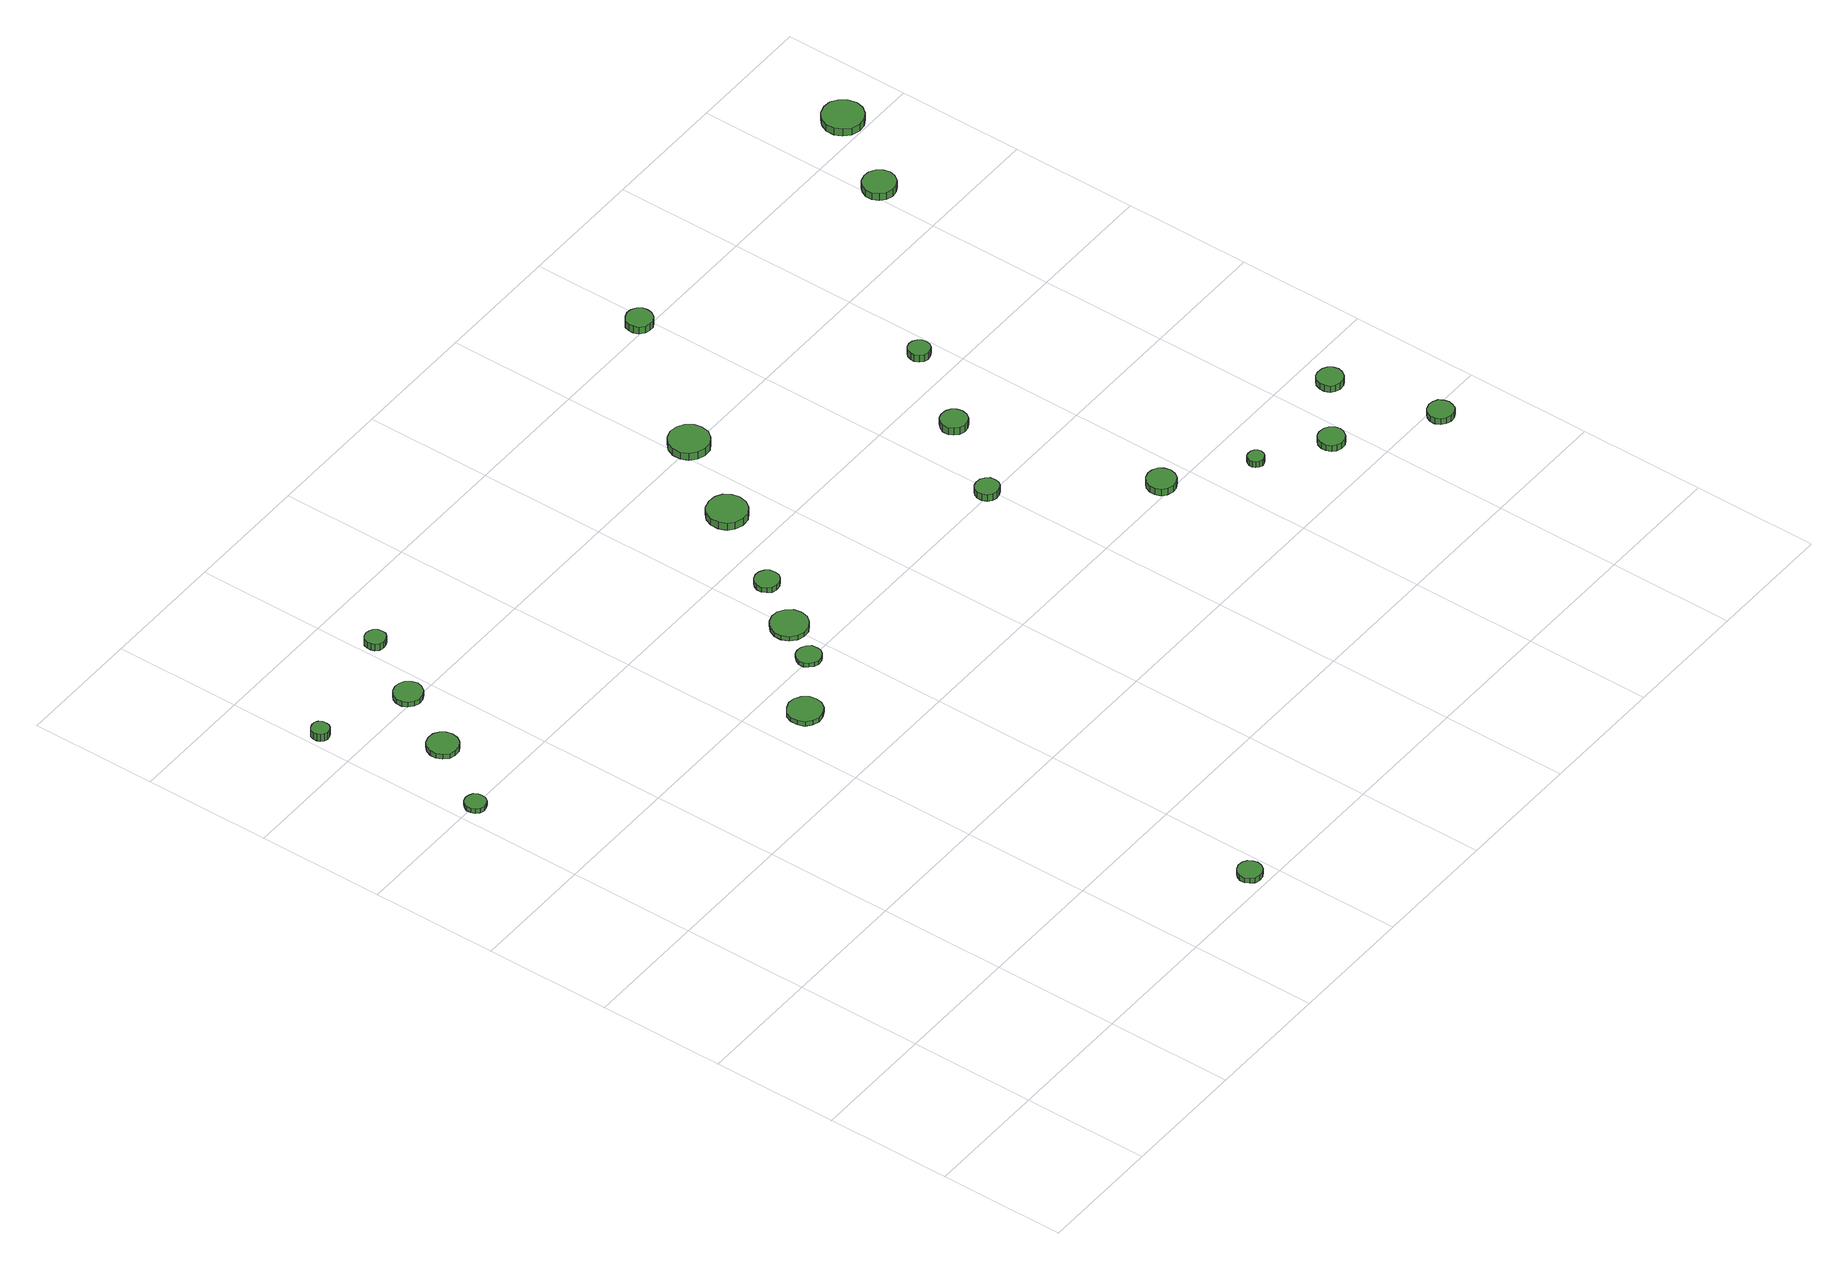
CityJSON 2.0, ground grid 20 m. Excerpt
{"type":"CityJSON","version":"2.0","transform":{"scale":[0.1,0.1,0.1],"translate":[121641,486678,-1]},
"CityObjects":{
"tree1":{"type":"SolitaryVegetationObject","attributes":{"function":"something"},"geometry":[{"type":"MultiSurface","lod":"1","boundaries":[[[0,1,2,3,4,5,6,7,8,9,10,11,12,13,14]],[[15,16,17,18,19,20,21,22,23,24,25,26,27,28,29]],[[0,29,28,1]],[[1,28,27,2]],[[2,27,26,3]],[[3,26,25,4]],[[4,25,24,5]],[[5,24,23,6]],[[6,23,22,7]],[[7,22,21,8]],[[8,21,20,9]],[[9,20,19,10]],[[10,19,18,11]],[[11,18,17,12]],[[12,17,16,13]],[[13,16,15,14]],[[14,15,29,0]]]}]},
"tree2":{"type":"SolitaryVegetationObject","attributes":{"function":"something"},"geometry":[{"type":"MultiSurface","lod":"1","boundaries":[[[30,31,32,33,34,35,36,37,38,39,40,41,42,43,44]],[[45,46,47,48,49,50,51,52,53,54,55,56,57,58,59]],[[30,59,58,31]],[[31,58,57,32]],[[32,57,56,33]],[[33,56,55,34]],[[34,55,54,35]],[[35,54,53,36]],[[36,53,52,37]],[[37,52,51,38]],[[38,51,50,39]],[[39,50,49,40]],[[40,49,48,41]],[[41,48,47,42]],[[42,47,46,43]],[[43,46,45,44]],[[44,45,59,30]]]}]},
"tree3":{"type":"SolitaryVegetationObject","attributes":{"function":"something"},"geometry":[{"type":"MultiSurface","lod":"1","boundaries":[[[60,61,62,63,64,65,66,67,68,69,70,71,72,73,74]],[[75,76,77,78,79,80,81,82,83,84,85,86,87,88,89]],[[60,89,88,61]],[[61,88,87,62]],[[62,87,86,63]],[[63,86,85,64]],[[64,85,84,65]],[[65,84,83,66]],[[66,83,82,67]],[[67,82,81,68]],[[68,81,80,69]],[[69,80,79,70]],[[70,79,78,71]],[[71,78,77,72]],[[72,77,76,73]],[[73,76,75,74]],[[74,75,89,60]]]}]},
"tree4":{"type":"SolitaryVegetationObject","attributes":{"function":"something"},"geometry":[{"type":"MultiSurface","lod":"1","boundaries":[[[90,91,92,93,94,95,96,97,98,99,100,101,102,103,104]],[[105,106,107,108,109,110,111,112,113,114,115,116,117,118,119]],[[90,119,118,91]],[[91,118,117,92]],[[92,117,116,93]],[[93,116,115,94]],[[94,115,114,95]],[[95,114,113,96]],[[96,113,112,97]],[[97,112,111,98]],[[98,111,110,99]],[[99,110,109,100]],[[100,109,108,101]],[[101,108,107,102]],[[102,107,106,103]],[[103,106,105,104]],[[104,105,119,90]]]}]},
"tree5":{"type":"SolitaryVegetationObject","attributes":{"function":"something"},"geometry":[{"type":"MultiSurface","lod":"1","boundaries":[[[120,121,122,123,124,125,126,127,128,129,130,131,132,133,134]],[[135,136,137,138,139,140,141,142,143,144,145,146,147,148,149]],[[120,149,148,121]],[[121,148,147,122]],[[122,147,146,123]],[[123,146,145,124]],[[124,145,144,125]],[[125,144,143,126]],[[126,143,142,127]],[[127,142,141,128]],[[128,141,140,129]],[[129,140,139,130]],[[130,139,138,131]],[[131,138,137,132]],[[132,137,136,133]],[[133,136,135,134]],[[134,135,149,120]]]}]},
"tree6":{"type":"SolitaryVegetationObject","attributes":{"function":"something"},"geometry":[{"type":"MultiSurface","lod":"1","boundaries":[[[150,151,152,153,154,155,156,157,158,159,160,161,162,163,164]],[[165,166,167,168,169,170,171,172,173,174,175,176,177,178,179]],[[150,179,178,151]],[[151,178,177,152]],[[152,177,176,153]],[[153,176,175,154]],[[154,175,174,155]],[[155,174,173,156]],[[156,173,172,157]],[[157,172,171,158]],[[158,171,170,159]],[[159,170,169,160]],[[160,169,168,161]],[[161,168,167,162]],[[162,167,166,163]],[[163,166,165,164]],[[164,165,179,150]]]}]},
"tree7":{"type":"SolitaryVegetationObject","attributes":{"function":"something"},"geometry":[{"type":"MultiSurface","lod":"1","boundaries":[[[180,181,182,183,184,185,186,187,188,189,190,191,192,193,194]],[[195,196,197,198,199,200,201,202,203,204,205,206,207,208,209]],[[180,209,208,181]],[[181,208,207,182]],[[182,207,206,183]],[[183,206,205,184]],[[184,205,204,185]],[[185,204,203,186]],[[186,203,202,187]],[[187,202,201,188]],[[188,201,200,189]],[[189,200,199,190]],[[190,199,198,191]],[[191,198,197,192]],[[192,197,196,193]],[[193,196,195,194]],[[194,195,209,180]]]}]},
"tree8":{"type":"SolitaryVegetationObject","attributes":{"function":"something"},"geometry":[{"type":"MultiSurface","lod":"1","boundaries":[[[210,211,212,213,214,215,216,217,218,219,220,221,222,223,224]],[[225,226,227,228,229,230,231,232,233,234,235,236,237,238,239]],[[210,239,238,211]],[[211,238,237,212]],[[212,237,236,213]],[[213,236,235,214]],[[214,235,234,215]],[[215,234,233,216]],[[216,233,232,217]],[[217,232,231,218]],[[218,231,230,219]],[[219,230,229,220]],[[220,229,228,221]],[[221,228,227,222]],[[222,227,226,223]],[[223,226,225,224]],[[224,225,239,210]]]}]},
"tree9":{"type":"SolitaryVegetationObject","attributes":{"function":"something"},"geometry":[{"type":"MultiSurface","lod":"1","boundaries":[[[240,241,242,243,244,245,246,247,248,249,250,251,252,253,254]],[[255,256,257,258,259,260,261,262,263,264,265,266,267,268,269]],[[240,269,268,241]],[[241,268,267,242]],[[242,267,266,243]],[[243,266,265,244]],[[244,265,264,245]],[[245,264,263,246]],[[246,263,262,247]],[[247,262,261,248]],[[248,261,260,249]],[[249,260,259,250]],[[250,259,258,251]],[[251,258,257,252]],[[252,257,256,253]],[[253,256,255,254]],[[254,255,269,240]]]}]},
"tree10":{"type":"SolitaryVegetationObject","attributes":{"function":"something"},"geometry":[{"type":"MultiSurface","lod":"1","boundaries":[[[270,271,272,273,274,275,276,277,278,279,280,281,282,283,284]],[[285,286,287,288,289,290,291,292,293,294,295,296,297,298,299]],[[270,299,298,271]],[[271,298,297,272]],[[272,297,296,273]],[[273,296,295,274]],[[274,295,294,275]],[[275,294,293,276]],[[276,293,292,277]],[[277,292,291,278]],[[278,291,290,279]],[[279,290,289,280]],[[280,289,288,281]],[[281,288,287,282]],[[282,287,286,283]],[[283,286,285,284]],[[284,285,299,270]]]}]},
"tree11":{"type":"SolitaryVegetationObject","attributes":{"function":"something"},"geometry":[{"type":"MultiSurface","lod":"1","boundaries":[[[300,301,302,303,304,305,306,307,308,309,310,311,312,313,314]],[[315,316,317,318,319,320,321,322,323,324,325,326,327,328,329]],[[300,329,328,301]],[[301,328,327,302]],[[302,327,326,303]],[[303,326,325,304]],[[304,325,324,305]],[[305,324,323,306]],[[306,323,322,307]],[[307,322,321,308]],[[308,321,320,309]],[[309,320,319,310]],[[310,319,318,311]],[[311,318,317,312]],[[312,317,316,313]],[[313,316,315,314]],[[314,315,329,300]]]}]},
"tree12":{"type":"SolitaryVegetationObject","attributes":{"function":"something"},"geometry":[{"type":"MultiSurface","lod":"1","boundaries":[[[330,331,332,333,334,335,336,337,338,339,340,341,342,343,344]],[[345,346,347,348,349,350,351,352,353,354,355,356,357,358,359]],[[330,359,358,331]],[[331,358,357,332]],[[332,357,356,333]],[[333,356,355,334]],[[334,355,354,335]],[[335,354,353,336]],[[336,353,352,337]],[[337,352,351,338]],[[338,351,350,339]],[[339,350,349,340]],[[340,349,348,341]],[[341,348,347,342]],[[342,347,346,343]],[[343,346,345,344]],[[344,345,359,330]]]}]},
"tree13":{"type":"SolitaryVegetationObject","attributes":{"function":"something"},"geometry":[{"type":"MultiSurface","lod":"1","boundaries":[[[360,361,362,363,364,365,366,367,368,369,370,371,372,373,374]],[[375,376,377,378,379,380,381,382,383,384,385,386,387,388,389]],[[360,389,388,361]],[[361,388,387,362]],[[362,387,386,363]],[[363,386,385,364]],[[364,385,384,365]],[[365,384,383,366]],[[366,383,382,367]],[[367,382,381,368]],[[368,381,380,369]],[[369,380,379,370]],[[370,379,378,371]],[[371,378,377,372]],[[372,377,376,373]],[[373,376,375,374]],[[374,375,389,360]]]}]},
"tree14":{"type":"SolitaryVegetationObject","attributes":{"function":"something"},"geometry":[{"type":"MultiSurface","lod":"1","boundaries":[[[390,391,392,393,394,395,396,397,398,399,400,401,402,403,404]],[[405,406,407,408,409,410,411,412,413,414,415,416,417,418,419]],[[390,419,418,391]],[[391,418,417,392]],[[392,417,416,393]],[[393,416,415,394]],[[394,415,414,395]],[[395,414,413,396]],[[396,413,412,397]],[[397,412,411,398]],[[398,411,410,399]],[[399,410,409,400]],[[400,409,408,401]],[[401,408,407,402]],[[402,407,406,403]],[[403,406,405,404]],[[404,405,419,390]]]}]},
"tree15":{"type":"SolitaryVegetationObject","attributes":{"function":"something"},"geometry":[{"type":"MultiSurface","lod":"1","boundaries":[[[420,421,422,423,424,425,426,427,428,429,430,431,432,433,434]],[[435,436,437,438,439,440,441,442,443,444,445,446,447,448,449]],[[420,449,448,421]],[[421,448,447,422]],[[422,447,446,423]],[[423,446,445,424]],[[424,445,444,425]],[[425,444,443,426]],[[426,443,442,427]],[[427,442,441,428]],[[428,441,440,429]],[[429,440,439,430]],[[430,439,438,431]],[[431,438,437,432]],[[432,437,436,433]],[[433,436,435,434]],[[434,435,449,420]]]}]},
"tree16":{"type":"SolitaryVegetationObject","attributes":{"function":"something"},"geometry":[{"type":"MultiSurface","lod":"1","boundaries":[[[450,451,452,453,454,455,456,457,458,459,460,461,462,463,464]],[[465,466,467,468,469,470,471,472,473,474,475,476,477,478,479]],[[450,479,478,451]],[[451,478,477,452]],[[452,477,476,453]],[[453,476,475,454]],[[454,475,474,455]],[[455,474,473,456]],[[456,473,472,457]],[[457,472,471,458]],[[458,471,470,459]],[[459,470,469,460]],[[460,469,468,461]],[[461,468,467,462]],[[462,467,466,463]],[[463,466,465,464]],[[464,465,479,450]]]}]},
"tree17":{"type":"SolitaryVegetationObject","attributes":{"function":"something"},"geometry":[{"type":"MultiSurface","lod":"1","boundaries":[[[480,481,482,483,484,485,486,487,488,489,490,491,492,493,494]],[[495,496,497,498,499,500,501,502,503,504,505,506,507,508,509]],[[480,509,508,481]],[[481,508,507,482]],[[482,507,506,483]],[[483,506,505,484]],[[484,505,504,485]],[[485,504,503,486]],[[486,503,502,487]],[[487,502,501,488]],[[488,501,500,489]],[[489,500,499,490]],[[490,499,498,491]],[[491,498,497,492]],[[492,497,496,493]],[[493,496,495,494]],[[494,495,509,480]]]}]},
"tree18":{"type":"SolitaryVegetationObject","attributes":{"function":"something"},"geometry":[{"type":"MultiSurface","lod":"1","boundaries":[[[510,511,512,513,514,515,516,517,518,519,520,521,522,523,524]],[[525,526,527,528,529,530,531,532,533,534,535,536,537,538,539]],[[510,539,538,511]],[[511,538,537,512]],[[512,537,536,513]],[[513,536,535,514]],[[514,535,534,515]],[[515,534,533,516]],[[516,533,532,517]],[[517,532,531,518]],[[518,531,530,519]],[[519,530,529,520]],[[520,529,528,521]],[[521,528,527,522]],[[522,527,526,523]],[[523,526,525,524]],[[524,525,539,510]]]}]},
"tree19":{"type":"SolitaryVegetationObject","attributes":{"function":"something"},"geometry":[{"type":"MultiSurface","lod":"1","boundaries":[[[540,541,542,543,544,545,546,547,548,549,550,551,552,553,554]],[[555,556,557,558,559,560,561,562,563,564,565,566,567,568,569]],[[540,569,568,541]],[[541,568,567,542]],[[542,567,566,543]],[[543,566,565,544]],[[544,565,564,545]],[[545,564,563,546]],[[546,563,562,547]],[[547,562,561,548]],[[548,561,560,549]],[[549,560,559,550]],[[550,559,558,551]],[[551,558,557,552]],[[552,557,556,553]],[[553,556,555,554]],[[554,555,569,540]]]}]},
"tree20":{"type":"SolitaryVegetationObject","attributes":{"function":"something"},"geometry":[{"type":"MultiSurface","lod":"1","boundaries":[[[570,571,572,573,574,575,576,577,578,579,580,581,582,583,584]],[[585,586,587,588,589,590,591,592,593,594,595,596,597,598,599]],[[570,599,598,571]],[[571,598,597,572]],[[572,597,596,573]],[[573,596,595,574]],[[574,595,594,575]],[[575,594,593,576]],[[576,593,592,577]],[[577,592,591,578]],[[578,591,590,579]],[[579,590,589,580]],[[580,589,588,581]],[[581,588,587,582]],[[582,587,586,583]],[[583,586,585,584]],[[584,585,599,570]]]}]},
"tree21":{"type":"SolitaryVegetationObject","attributes":{"function":"something"},"geometry":[{"type":"MultiSurface","lod":"1","boundaries":[[[600,601,602,603,604,605,606,607,608,609,610,611,612,613,614]],[[615,616,617,618,619,620,621,622,623,624,625,626,627,628,629]],[[600,629,628,601]],[[601,628,627,602]],[[602,627,626,603]],[[603,626,625,604]],[[604,625,624,605]],[[605,624,623,606]],[[606,623,622,607]],[[607,622,621,608]],[[608,621,620,609]],[[609,620,619,610]],[[610,619,618,611]],[[611,618,617,612]],[[612,617,616,613]],[[613,616,615,614]],[[614,615,629,600]]]}]},
"tree22":{"type":"SolitaryVegetationObject","attributes":{"function":"something"},"geometry":[{"type":"MultiSurface","lod":"1","boundaries":[[[630,631,632,633,634,635,636,637,638,639,640,641,642,643,644]],[[645,646,647,648,649,650,651,652,653,654,655,656,657,658,659]],[[630,659,658,631]],[[631,658,657,632]],[[632,657,656,633]],[[633,656,655,634]],[[634,655,654,635]],[[635,654,653,636]],[[636,653,652,637]],[[637,652,651,638]],[[638,651,650,639]],[[639,650,649,640]],[[640,649,648,641]],[[641,648,647,642]],[[642,647,646,643]],[[643,646,645,644]],[[644,645,659,630]]]}]},
"tree23":{"type":"SolitaryVegetationObject","attributes":{"function":"something"},"geometry":[{"type":"MultiSurface","lod":"1","boundaries":[[[660,661,662,663,664,665,666,667,668,669,670,671,672,673,674]],[[675,676,677,678,679,680,681,682,683,684,685,686,687,688,689]],[[660,689,688,661]],[[661,688,687,662]],[[662,687,686,663]],[[663,686,685,664]],[[664,685,684,665]],[[665,684,683,666]],[[666,683,682,667]],[[667,682,681,668]],[[668,681,680,669]],[[669,680,679,670]],[[670,679,678,671]],[[671,678,677,672]],[[672,677,676,673]],[[673,676,675,674]],[[674,675,689,660]]]}]}
},
"vertices":[
[50,999,15],[49,1006,15],[45,1012,15],[39,1015,15],[32,1016,15],[26,1014,15],[21,1009,15],[18,1003,15],[18,996,15],[21,990,15],[26,985,15],[32,983,15],[39,984,15],[45,987,15],[49,993,15],[49,993,7],[45,987,7],[39,984,7],[32,983,7],[26,985,7],[21,990,7],[18,996,7],[18,1003,7],[21,1009,7],[26,1014,7],[32,1016,7],[39,1015,7],[45,1012,7],[49,1006,7],[50,999,7],
[37,1265,20],[36,1271,20],[33,1276,20],[28,1279,20],[22,1279,20],[16,1277,20],[12,1274,20],[10,1268,20],[10,1262,20],[12,1257,20],[16,1253,20],[22,1251,20],[28,1252,20],[33,1255,20],[36,1260,20],[36,1260,7],[33,1255,7],[28,1252,7],[22,1251,7],[16,1253,7],[12,1257,7],[10,1262,7],[10,1268,7],[12,1274,7],[16,1277,7],[22,1279,7],[28,1279,7],[33,1276,7],[36,1271,7],[37,1265,7],
[128,1109,16],[126,1119,16],[120,1127,16],[112,1132,16],[102,1133,16],[92,1130,16],[85,1123,16],[81,1114,16],[81,1104,16],[85,1095,16],[92,1088,16],[102,1085,16],[112,1086,16],[120,1091,16],[126,1099,16],[126,1099,7],[120,1091,7],[112,1086,7],[102,1085,7],[92,1088,7],[85,1095,7],[81,1104,7],[81,1114,7],[85,1123,7],[92,1130,7],[102,1133,7],[112,1132,7],[120,1127,7],[126,1119,7],[128,1109,7],
[184,1212,17],[182,1221,17],[176,1229,17],[168,1233,17],[159,1234,17],[150,1231,17],[143,1225,17],[139,1217,17],[139,1207,17],[143,1199,17],[150,1193,17],[159,1190,17],[168,1191,17],[176,1195,17],[182,1203,17],[182,1203,8],[176,1195,8],[168,1191,8],[159,1190,8],[150,1193,8],[143,1199,8],[139,1207,8],[139,1217,8],[143,1225,8],[150,1231,8],[159,1234,8],[168,1233,8],[176,1229,8],[182,1221,8],[184,1212,8],
[588,29,17],[586,36,17],[582,43,17],[575,47,17],[567,48,17],[559,45,17],[554,40,17],[550,33,17],[550,25,17],[554,18,17],[559,12,17],[567,10,17],[575,11,17],[582,15,17],[586,21,17],[586,21,8],[582,15,8],[575,11,8],[567,10,8],[559,12,8],[554,18,8],[550,25,8],[550,33,8],[554,40,8],[559,45,8],[567,48,8],[575,47,8],[582,43,8],[586,36,8],[588,29,8],
[237,1314,23],[236,1321,23],[232,1326,23],[226,1329,23],[220,1330,23],[213,1328,23],[208,1324,23],[206,1317,23],[206,1311,23],[208,1305,23],[213,1300,23],[220,1298,23],[226,1299,23],[232,1302,23],[236,1307,23],[236,1307,11],[232,1302,11],[226,1299,11],[220,1298,11],[213,1300,11],[208,1305,11],[206,1311,11],[206,1317,11],[208,1324,11],[213,1328,11],[220,1330,11],[226,1329,11],[232,1326,11],[236,1321,11],[237,1314,11],
[493,737,17],[491,748,17],[484,757,17],[474,763,17],[463,764,17],[453,760,17],[444,753,17],[440,743,17],[440,732,17],[444,721,17],[453,714,17],[463,710,17],[474,712,17],[484,717,17],[491,726,17],[491,726,9],[484,717,9],[474,712,9],[463,710,9],[453,714,9],[444,721,9],[440,732,9],[440,743,9],[444,753,9],[453,760,9],[463,764,9],[474,763,9],[484,757,9],[491,748,9],[493,737,9],
[582,802,15],[581,810,15],[576,816,15],[569,820,15],[561,821,15],[554,819,15],[548,813,15],[544,806,15],[544,798,15],[548,791,15],[554,786,15],[561,783,15],[569,784,15],[576,788,15],[581,794,15],[581,794,8],[576,788,8],[569,784,8],[561,783,8],[554,786,8],[548,791,8],[544,798,8],[544,806,8],[548,813,8],[554,819,8],[561,821,8],[569,820,8],[576,816,8],[581,810,8],[582,802,8],
[628,863,16],[626,875,16],[618,885,16],[608,891,16],[596,892,16],[585,888,16],[576,880,16],[571,869,16],[571,857,16],[576,846,16],[585,838,16],[596,834,16],[608,835,16],[618,842,16],[626,851,16],[626,851,8],[618,842,8],[608,835,8],[596,834,8],[585,838,8],[576,846,8],[571,857,8],[571,869,8],[576,880,8],[585,888,8],[596,892,8],[608,891,8],[618,885,8],[626,875,8],[628,863,8],
[673,943,17],[672,951,17],[667,957,17],[660,961,17],[652,962,17],[644,959,17],[639,954,17],[635,947,17],[635,939,17],[639,932,17],[644,926,17],[652,924,17],[660,925,17],[667,929,17],[672,935,17],[672,935,8],[667,929,8],[660,925,8],[652,924,8],[644,926,8],[639,932,8],[635,939,8],[635,947,8],[639,954,8],[644,959,8],[652,962,8],[660,961,8],[667,957,8],[672,951,8],[673,943,8],
[767,1074,21],[764,1086,21],[757,1097,21],[746,1103,21],[733,1104,21],[720,1100,21],[711,1092,21],[706,1080,21],[706,1067,21],[711,1055,21],[720,1047,21],[733,1043,21],[746,1044,21],[757,1051,21],[764,1061,21],[764,1061,8],[757,1051,8],[746,1044,8],[733,1043,8],[720,1047,8],[711,1055,8],[706,1067,8],[706,1080,8],[711,1092,8],[720,1100,8],[733,1104,8],[746,1103,8],[757,1097,8],[764,1086,8],[767,1074,8],
[847,1200,28],[845,1212,28],[837,1223,28],[826,1229,28],[813,1231,28],[801,1227,28],[791,1218,28],[786,1206,28],[786,1193,28],[791,1182,28],[801,1173,28],[813,1169,28],[826,1170,28],[837,1177,28],[845,1187,28],[845,1187,15],[837,1177,15],[826,1170,15],[813,1169,15],[801,1173,15],[791,1182,15],[786,1193,15],[786,1206,15],[791,1218,15],[801,1227,15],[813,1231,15],[826,1229,15],[837,1223,15],[845,1212,15],[847,1200,15],
[1013,806,19],[1012,813,19],[1007,819,19],[1001,823,19],[993,824,19],[986,822,19],[980,817,19],[977,810,19],[977,802,19],[980,795,19],[986,790,19],[993,788,19],[1001,789,19],[1007,792,19],[1012,798,19],[1012,798,7],[1007,792,7],[1001,789,7],[993,788,7],[986,790,7],[980,795,7],[977,802,7],[977,810,7],[980,817,7],[986,822,7],[993,824,7],[1001,823,7],[1007,819,7],[1012,813,7],[1013,806,7],
[1177,617,19],[1175,626,19],[1170,634,19],[1161,638,19],[1152,639,19],[1143,636,19],[1136,630,19],[1132,621,19],[1132,612,19],[1136,603,19],[1143,597,19],[1152,594,19],[1161,595,19],[1170,600,19],[1175,608,19],[1175,608,7],[1170,600,7],[1161,595,7],[1152,594,7],[1143,597,7],[1136,603,7],[1132,612,7],[1132,621,7],[1136,630,7],[1143,636,7],[1152,639,7],[1161,638,7],[1170,634,7],[1175,626,7],[1177,617,7],
[1101,928,20],[1099,936,20],[1094,943,20],[1087,947,20],[1078,948,20],[1070,946,20],[1064,940,20],[1060,932,20],[1060,923,20],[1064,916,20],[1070,910,20],[1078,907,20],[1087,908,20],[1094,912,20],[1099,919,20],[1099,919,7],[1094,912,7],[1087,908,7],[1078,907,7],[1070,910,7],[1064,916,7],[1060,923,7],[1060,932,7],[1064,940,7],[1070,946,7],[1078,948,7],[1087,947,7],[1094,943,7],[1099,936,7],[1101,928,7],
[998,1407,30],[997,1415,30],[992,1422,30],[984,1426,30],[976,1427,30],[968,1424,30],[961,1419,30],[958,1411,30],[958,1403,30],[961,1395,30],[968,1389,30],[976,1387,30],[984,1387,30],[992,1392,30],[997,1399,30],[997,1399,17],[992,1392,17],[984,1387,17],[976,1387,17],[968,1389,17],[961,1395,17],[958,1403,17],[958,1411,17],[961,1419,17],[968,1424,17],[976,1427,17],[984,1426,17],[992,1422,17],[997,1415,17],[998,1407,17],
[1285,537,19],[1284,542,19],[1281,546,19],[1276,549,19],[1271,549,19],[1266,548,19],[1262,544,19],[1260,540,19],[1260,534,19],[1262,530,19],[1266,526,19],[1271,524,19],[1276,525,19],[1281,528,19],[1284,532,19],[1284,532,8],[1281,528,8],[1276,525,8],[1271,524,8],[1266,526,8],[1262,530,8],[1260,534,8],[1260,540,8],[1262,544,8],[1266,548,8],[1271,549,8],[1276,549,8],[1281,546,8],[1284,542,8],[1285,537,8],
[1185,1054,23],[1184,1061,23],[1180,1066,23],[1174,1070,23],[1167,1071,23],[1160,1069,23],[1155,1064,23],[1152,1057,23],[1152,1050,23],[1155,1044,23],[1160,1039,23],[1167,1037,23],[1174,1038,23],[1180,1041,23],[1184,1047,23],[1184,1047,11],[1180,1041,11],[1174,1038,11],[1167,1037,11],[1160,1039,11],[1155,1044,11],[1152,1050,11],[1152,1057,11],[1155,1064,11],[1160,1069,11],[1167,1071,11],[1174,1070,11],[1180,1066,11],[1184,1061,11],[1185,1054,11],
[1390,475,19],[1388,483,19],[1383,490,19],[1376,494,19],[1367,495,19],[1359,493,19],[1353,487,19],[1350,479,19],[1350,471,19],[1353,463,19],[1359,458,19],[1367,455,19],[1376,456,19],[1383,460,19],[1388,467,19],[1388,467,8],[1383,460,8],[1376,456,8],[1367,455,8],[1359,458,8],[1353,463,8],[1350,471,8],[1350,479,8],[1353,487,8],[1359,493,8],[1367,495,8],[1376,494,8],[1383,490,8],[1388,483,8],[1390,475,8],
[1527,384,19],[1525,392,19],[1521,399,19],[1513,403,19],[1505,404,19],[1497,401,19],[1491,396,19],[1487,388,19],[1487,380,19],[1491,372,19],[1497,367,19],[1505,364,19],[1513,365,19],[1521,369,19],[1525,376,19],[1525,376,8],[1521,369,8],[1513,365,8],[1505,364,8],[1497,367,8],[1491,372,8],[1487,380,8],[1487,388,8],[1491,396,8],[1497,401,8],[1505,404,8],[1513,403,8],[1521,399,8],[1525,392,8],[1527,384,8],
[1488,550,21],[1486,558,21],[1481,565,21],[1474,569,21],[1465,570,21],[1457,568,21],[1451,562,21],[1448,554,21],[1448,546,21],[1451,538,21],[1457,533,21],[1465,530,21],[1474,531,21],[1481,535,21],[1486,542,21],[1486,542,9],[1481,535,9],[1474,531,9],[1465,530,9],[1457,533,9],[1451,538,9],[1448,546,9],[1448,554,9],[1451,562,9],[1457,568,9],[1465,570,9],[1474,569,9],[1481,565,9],[1486,558,9],[1488,550,9],
[1441,1306,24],[1439,1316,24],[1432,1325,24],[1423,1330,24],[1413,1331,24],[1402,1328,24],[1395,1321,24],[1390,1311,24],[1390,1301,24],[1395,1291,24],[1402,1284,24],[1413,1281,24],[1423,1282,24],[1432,1287,24],[1439,1296,24],[1439,1296,11],[1432,1287,11],[1423,1282,11],[1413,1281,11],[1402,1284,11],[1395,1291,11],[1390,1301,11],[1390,1311,11],[1395,1321,11],[1402,1328,11],[1413,1331,11],[1423,1330,11],[1432,1325,11],[1439,1316,11],[1441,1306,11],
[1533,1433,21],[1530,1446,21],[1522,1457,21],[1511,1464,21],[1498,1465,21],[1485,1461,21],[1476,1452,21],[1470,1440,21],[1470,1427,21],[1476,1415,21],[1485,1406,21],[1498,1402,21],[1511,1403,21],[1522,1410,21],[1530,1420,21],[1530,1420,8],[1522,1410,8],[1511,1403,8],[1498,1402,8],[1485,1406,8],[1476,1415,8],[1470,1427,8],[1470,1440,8],[1476,1452,8],[1485,1461,8],[1498,1465,8],[1511,1464,8],[1522,1457,8],[1530,1446,8],[1533,1433,8]
]}
